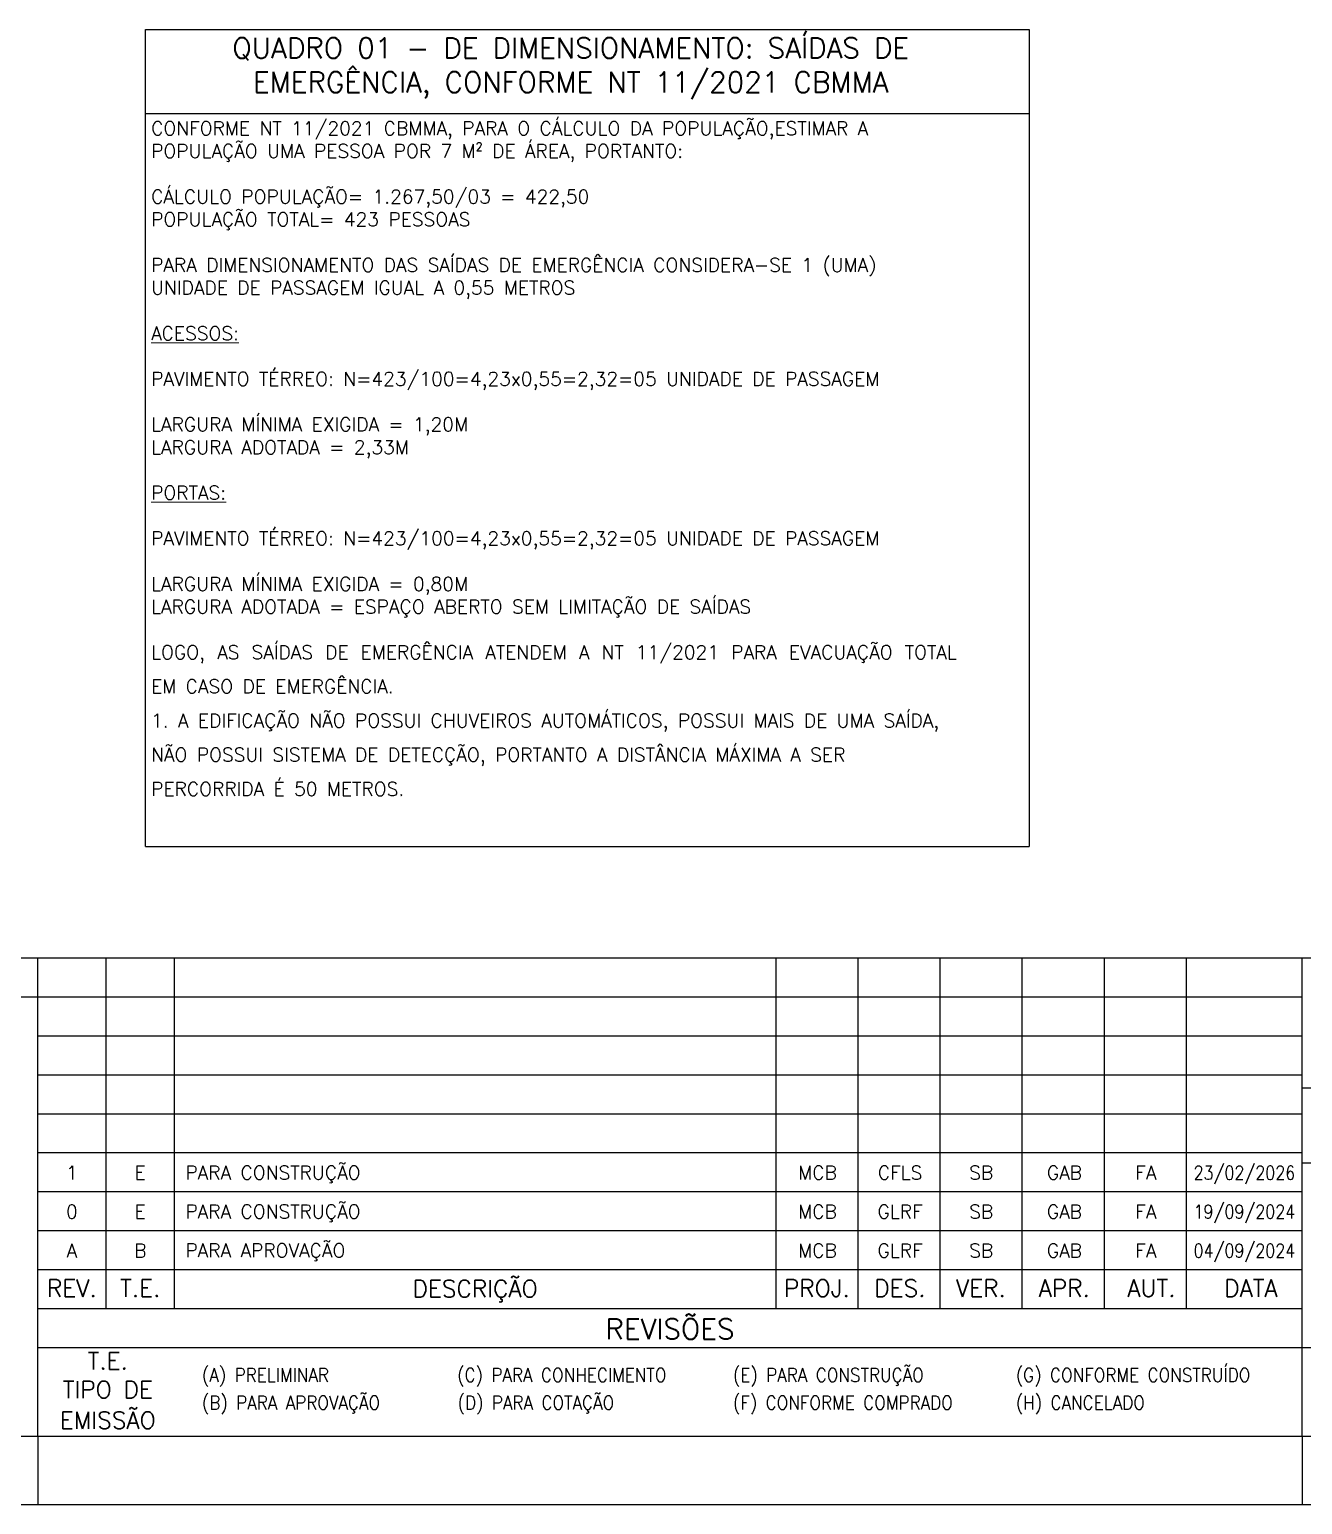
# Model space of a CAD drawing. Header units: metres. Extents: x 341 to 459, y 1341 to 1425.
# Drawn here: x 422.28 to 440.9, y 1341.04 to 1362.63 of the extents above; entities that cross this region are included whole.
import ezdxf
from ezdxf.enums import TextEntityAlignment as Align

# ---------------------------------------------------------------- set-up
doc = ezdxf.new("R2010")
doc.units = ezdxf.units.M
for name, color, linetype in [('FRL2', 2, 'Continuous'), ('FRL3', 3, 'Continuous'), ('FRL4', 4, 'Continuous'), ('FRL5', 5, 'Continuous'), ('FRL6', 6, 'Continuous'), ('FRL7', 7, 'Continuous'), ('FRR100', 4, 'Continuous'), ('FRR120', 5, 'Continuous'), ('FRR175', 1, 'Continuous'), ('FRR80', 3, 'Continuous')]:
    doc.layers.add(name, color=color, linetype=linetype)
doc.layers.add('GR140', color=4, linetype='Continuous', lineweight=30)
doc.layers.add('GR80', color=3, linetype='Continuous', lineweight=20)
doc.styles.add('R100', font='simplex.shx', dxfattribs={"height": 2.5})
doc.styles.add('R120', font='simplex.shx', dxfattribs={"height": 3})
doc.styles.add('R140', font='simplex.shx', dxfattribs={"height": 3.5})
doc.styles.add('R80', font='simplex.shx', dxfattribs={"height": 2})

# ---------------------------------------------------------------- blocks, each defined once
blk = doc.blocks.new('A0')
at = {"layer": 'FRL2'}
for p, q in [((819, 10), (819, 0)), ((1004, 10), (1004, 0))]:
    blk.add_line(p, q, dxfattribs=at)
at = {"layer": 'FRL3', "linetype": 'Continuous'}
for p, q in [((829, 28.7), (829, 80)), ((839, 28.7), (839, 80)), ((927, 80), (927, 28.7)), ((939, 80), (939, 28.7)), ((951, 80), (951, 28.7)), ((963, 80), (963, 28.7)), ((975, 80), (975, 28.7)), ((987, 80), (987, 28.7))]:
    blk.add_line(p, q, dxfattribs=at)
at = {"layer": 'FRL4', "linetype": 'Continuous'}
for p, q in [((25, 74.3), (819, 74.3)), ((819, 34.4), (1004, 34.4)), ((819, 28.7), (1004, 28.7)), ((819, 23), (1004, 23))]:
    blk.add_line(p, q, dxfattribs=at)
at = {"layer": 'FRL5'}
for p, q in [((25, 80), (1179, 80)), ((1004, 80), (1179, 80)), ((1004, 61), (1179, 61)), ((1004, 50), (1179, 50)), ((1004, 23), (1179, 23))]:
    blk.add_line(p, q, dxfattribs=at)
at = {"layer": 'FRL5', "linetype": 'Continuous'}
for p, q in [((819, 10), (819, 80)), ((1004, 10), (1004, 80))]:
    blk.add_line(p, q, dxfattribs=at)
at = {"layer": 'FRL6', "linetype": 'Continuous'}
blk.add_line((25, 10), (1179, 10), dxfattribs=at)
at = {"layer": 'FRL7', "linetype": 'Continuous'}
for p, q in [((819, 74.3), (1004, 74.3)), ((819, 68.6), (1004, 68.6)), ((819, 62.9), (1004, 62.9)), ((819, 57.2), (1004, 57.2)), ((819, 51.5), (1004, 51.5)), ((819, 45.8), (1004, 45.8)), ((819, 40.1), (1004, 40.1)), ((0, 0), (1189, 0))]:
    blk.add_line(p, q, dxfattribs=at)
at = {"layer": 'FRR100', "style": 'R100'}
for s, p in [('REV.', (824, 31.66)), ('T.E.', (834, 31.66)), ('DESCRIÇÃO', (883, 31.55)), ('PROJ.', (933, 31.66)), ('DES.', (945.15, 31.66)), ('VER.', (957, 31.66)), ('APR.', (969.19, 31.66)), ('AUT.', (981.94, 31.66)), ('DATA', (996.5, 31.66)), ('T.E.', (829.26, 21.02)), ('TIPO DE', (829.26, 16.82)), ('EMISSÃO', (829.26, 12.66))]:
    blk.add_text(s, height=2.5, dxfattribs=at).set_placement(p, align=Align.MIDDLE)
at = {"layer": 'FRR120', "style": 'R120'}
blk.add_text('REVISÕES', height=3, dxfattribs=at).set_placement((911.5, 26.08), align=Align.MIDDLE)
for tag, p in [('FASE_DO_PROJETO', (1007, 46.29)), ('ÁREA_E/OU_SUBÁREA', (1007, 40.79)), ('TÍTULO_DO_DESENHO', (1007, 35.29)), ('SUBTÍTULO_1_DO_DESENHO', (1007, 29.79)), ('SUBTÍTULO_2_DO_DESENHO', (1007, 24.29))]:
    blk.add_attdef(tag, p, '', height=3, dxfattribs=at)
at = {"layer": 'FRR120', "style": 'R140', "width": 0.91}
for tag, p in [('ESCALA', (1019, 14.35)), ('REVISÃO', (1171.5, 14.59))]:
    blk.add_attdef(tag, text='', height=3.5, dxfattribs=at).set_placement(p, align=Align.MIDDLE)
for tag, p in [('NÚMERO_DA_CONTRATADA', (1035.72, 12.6)), ('NUMERO_VALE', (1100.89, 12.51))]:
    blk.add_attdef(tag, p, '', height=3.5, dxfattribs=at)
at = {"layer": 'FRR175', "style": 'R120'}
for tag, p in [('CLASSIFICAÇÃO', (1159.83, 67.73)), ('PROJETO', (1064.31, 53.89)), ('N_PROJ_SE', (1141.5, 53.89)), ('N_CONTRATO', (1144.87, 47.4))]:
    blk.add_attdef(tag, text='', height=3, dxfattribs=at).set_placement(p, align=Align.MIDDLE_CENTER)
at = {"layer": 'FRR80', "style": 'R80', "width": 0.9}
for s, p in [('(A) PRELIMINAR', (843.02, 17.95)), ('(C) PARA CONHECIMENTO', (880.36, 17.95)), ('(E) PARA CONSTRUÇÃO', (920.71, 17.95)), ('(G) CONFORME CONSTRUÍDO', (962.08, 17.95)), ('(B) PARA APROVAÇÃO', (843.02, 13.89)), ('(D) PARA COTAÇÃO', (880.43, 13.89)), ('(F) CONFORME COMPRADO', (920.71, 13.89)), ('(H) CANCELADO', (962.08, 13.89))]:
    blk.add_text(s, height=2, dxfattribs=at).set_placement(p)
at = {"layer": 'FRR80', "style": 'R80'}
for tag, p in [('8A_REV', (824, 77.07)), ('EMIS.', (834, 77.07)), ('PROJ.', (933.09, 77.07)), ('DES.', (945.15, 77.07)), ('VER.', (957.04, 77.07)), ('APR.', (969.19, 77.07)), ('AUT.', (981.1, 77.07)), ('7A_REV', (824, 71.37)), ('EMIS.', (834, 71.37)), ('PROJ.', (933.09, 71.37)), ('DES.', (945.15, 71.37)), ('VER.', (957.04, 71.37)), ('APR.', (969.19, 71.37)), ('AUT.', (981.1, 71.37)), ('6A_REV', (824, 65.67)), ('EMIS.', (834, 65.67)), ('PROJ.', (933.09, 65.67)), ('DES.', (945.15, 65.67)), ('VER.', (957.04, 65.67)), ('APR.', (969.19, 65.67)), ('AUT.', (981.1, 65.67)), ('5A_REV', (824, 59.97)), ('EMIS.', (834, 59.97)), ('PROJ.', (933.09, 59.97)), ('DES.', (945.15, 59.97)), ('VER.', (957.04, 59.97)), ('APR.', (969.19, 59.97)), ('AUT.', (981.1, 59.97)), ('4A_REV', (824, 54.27)), ('EMIS.', (834, 54.27)), ('PROJ.', (933.09, 54.27)), ('DES.', (945.15, 54.27)), ('VER.', (957.04, 54.27)), ('APR.', (969.19, 54.27)), ('AUT.', (981.1, 54.27)), ('3A_REV', (824, 48.57)), ('EMIS.', (834, 48.57)), ('PROJ.', (933.09, 48.57)), ('DES.', (945.15, 48.57)), ('VER.', (957.04, 48.57)), ('APR.', (969.19, 48.57)), ('AUT.', (981.1, 48.57)), ('2A_REV', (824, 42.87)), ('EMIS.', (834, 42.87)), ('PROJ.', (933.09, 42.87)), ('DES.', (945.15, 42.87)), ('VER.', (957.04, 42.87)), ('APR.', (969.19, 42.87)), ('AUT.', (981.1, 42.87)), ('1a_REV', (824, 37.17)), ('EMIS.', (834, 37.17)), ('PROJ.', (933.09, 37.17)), ('DES.', (945.15, 37.17)), ('VER.', (957.04, 37.17)), ('APR.', (969.19, 37.17)), ('AUT.', (981.1, 37.17))]:
    blk.add_attdef(tag, text='', height=2, dxfattribs=at).set_placement(p, align=Align.MIDDLE)
for p in [(840.61, 76.08), (840.61, 70.38), (840.61, 64.68), (840.61, 58.98), (840.61, 53.28), (840.61, 47.58), (840.61, 41.88), (840.61, 36.18)]:
    blk.add_attdef('DESCRIÇÃO_DA_REVISÃO', p, '', height=2, dxfattribs=at)
at = {"layer": 'FRR80', "style": 'R80', "width": 0.85}
for p in [(995.53, 76.9), (995.53, 71.2), (995.53, 65.5), (995.53, 59.8), (995.53, 54.1), (995.53, 48.4), (995.53, 42.7), (995.53, 37)]:
    blk.add_attdef('DATA', text='', height=2, dxfattribs=at).set_placement(p, align=Align.MIDDLE)

msp = doc.modelspace()

# ---------------------------------------------------------------- linework, layer by layer
for p, q in [((423.978, 1350.671), (423.978, 1362.626)), ((423.978, 1362.626), (436.907, 1362.626)), ((436.907, 1362.626), (436.907, 1350.671)), ((423.978, 1361.395), (436.907, 1361.395)), ((423.978, 1350.671), (436.907, 1350.671))]:
    msp.add_line(p, q)

# ---------------------------------------------------------------- block references
ref = msp.add_blockref('A0', (340.5, 1341.039), dxfattribs=dict(xscale=0.09999999999999994, yscale=0.09999999999999994, zscale=0.09999999999999994))
ref.add_attrib('1a_REV', 'A', dxfattribs={"layer": 'FRR80', "height": 0.2, "style": 'R80'}).set_placement((422.9, 1344.756), align=Align.MIDDLE)
ref.add_attrib('EMIS.', 'B', dxfattribs={"layer": 'FRR80', "height": 0.2, "style": 'R80'}).set_placement((423.9, 1344.756), align=Align.MIDDLE)
ref.add_attrib('DESCRIÇÃO_DA_REVISÃO', 'PARA APROVAÇÃO', (424.561, 1344.657), dxfattribs={"layer": 'FRR80', "height": 0.2, "style": 'R80'})
ref.add_attrib('PROJ.', 'MCB', dxfattribs={"layer": 'FRR80', "height": 0.2, "style": 'R80'}).set_placement((433.809, 1344.756), align=Align.MIDDLE)
ref.add_attrib('DES.', 'GLRF', dxfattribs={"layer": 'FRR80', "height": 0.2, "style": 'R80'}).set_placement((435.016, 1344.756), align=Align.MIDDLE)
ref.add_attrib('VER.', 'SB', dxfattribs={"layer": 'FRR80', "height": 0.2, "style": 'R80'}).set_placement((436.204, 1344.756), align=Align.MIDDLE)
ref.add_attrib('APR.', 'GAB', dxfattribs={"layer": 'FRR80', "height": 0.2, "style": 'R80'}).set_placement((437.42, 1344.756), align=Align.MIDDLE)
ref.add_attrib('AUT.', 'FA', dxfattribs={"layer": 'FRR80', "height": 0.2, "style": 'R80'}).set_placement((438.611, 1344.756), align=Align.MIDDLE)
ref.add_attrib('DATA', '04/09/2024', dxfattribs={"layer": 'FRR80', "height": 0.2, "style": 'R80', "width": 0.85}).set_placement((440.053, 1344.739), align=Align.MIDDLE)
ref.add_attrib('2A_REV', '0', dxfattribs={"layer": 'FRR80', "height": 0.2, "style": 'R80'}).set_placement((422.9, 1345.326), align=Align.MIDDLE)
ref.add_attrib('EMIS.', 'E', dxfattribs={"layer": 'FRR80', "height": 0.2, "style": 'R80'}).set_placement((423.9, 1345.326), align=Align.MIDDLE)
ref.add_attrib('DESCRIÇÃO_DA_REVISÃO', 'PARA CONSTRUÇÃO', (424.561, 1345.227), dxfattribs={"layer": 'FRR80', "height": 0.2, "style": 'R80'})
ref.add_attrib('PROJ.', 'MCB', dxfattribs={"layer": 'FRR80', "height": 0.2, "style": 'R80'}).set_placement((433.809, 1345.326), align=Align.MIDDLE)
ref.add_attrib('DES.', 'GLRF', dxfattribs={"layer": 'FRR80', "height": 0.2, "style": 'R80'}).set_placement((435.016, 1345.326), align=Align.MIDDLE)
ref.add_attrib('VER.', 'SB', dxfattribs={"layer": 'FRR80', "height": 0.2, "style": 'R80'}).set_placement((436.204, 1345.326), align=Align.MIDDLE)
ref.add_attrib('APR.', 'GAB', dxfattribs={"layer": 'FRR80', "height": 0.2, "style": 'R80'}).set_placement((437.42, 1345.326), align=Align.MIDDLE)
ref.add_attrib('AUT.', 'FA', dxfattribs={"layer": 'FRR80', "height": 0.2, "style": 'R80'}).set_placement((438.611, 1345.326), align=Align.MIDDLE)
ref.add_attrib('DATA', '19/09/2024', dxfattribs={"layer": 'FRR80', "height": 0.2, "style": 'R80', "width": 0.85}).set_placement((440.053, 1345.309), align=Align.MIDDLE)
ref.add_attrib('3A_REV', '1', dxfattribs={"layer": 'FRR80', "height": 0.2, "style": 'R80'}).set_placement((422.9, 1345.896), align=Align.MIDDLE)
ref.add_attrib('EMIS.', 'E', dxfattribs={"layer": 'FRR80', "height": 0.2, "style": 'R80'}).set_placement((423.9, 1345.896), align=Align.MIDDLE)
ref.add_attrib('DESCRIÇÃO_DA_REVISÃO', 'PARA CONSTRUÇÃO', (424.561, 1345.797), dxfattribs={"layer": 'FRR80', "height": 0.2, "style": 'R80'})
ref.add_attrib('PROJ.', 'MCB', dxfattribs={"layer": 'FRR80', "height": 0.2, "style": 'R80'}).set_placement((433.809, 1345.896), align=Align.MIDDLE)
ref.add_attrib('DES.', 'CFLS', dxfattribs={"layer": 'FRR80', "height": 0.2, "style": 'R80'}).set_placement((435.016, 1345.896), align=Align.MIDDLE)
ref.add_attrib('VER.', 'SB', dxfattribs={"layer": 'FRR80', "height": 0.2, "style": 'R80'}).set_placement((436.204, 1345.896), align=Align.MIDDLE)
ref.add_attrib('APR.', 'GAB', dxfattribs={"layer": 'FRR80', "height": 0.2, "style": 'R80'}).set_placement((437.42, 1345.896), align=Align.MIDDLE)
ref.add_attrib('AUT.', 'FA', dxfattribs={"layer": 'FRR80', "height": 0.2, "style": 'R80'}).set_placement((438.611, 1345.896), align=Align.MIDDLE)
ref.add_attrib('DATA', '23/02/2026', dxfattribs={"layer": 'FRR80', "height": 0.2, "style": 'R80', "width": 0.85}).set_placement((440.053, 1345.879), align=Align.MIDDLE)

# ---------------------------------------------------------------- texts
at = {"layer": 'GR140', "insert": (430.198, 1362.506), "char_height": 0.3, "width": 12.00421, "attachment_point": 2, "style": 'R80'}
msp.add_mtext('QUADRO 01 - DE DIMENSIONAMENTO: SAÍDAS DE EMERGÊNCIA, CONFORME NT 11/2021 CBMMA', dxfattribs=at)
at = {"layer": 'GR80', "insert": (424.059, 1361.281, -0.001), "char_height": 0.2, "width": 12.77192, "attachment_point": 1, "style": 'R80'}
msp.add_mtext('CONFORME NT 11/2021 CBMMA, PARA O CÁLCULO DA POPULAÇÃO,ESTIMAR A POPULAÇÃO UMA PESSOA POR 7 M² DE ÁREA, PORTANTO: \\P\\PCÁLCULO POPULAÇÃO= 1.267,50/03 = 422,50\\PPOPULAÇÃO TOTAL= 423 PESSOAS\\P     \\PPARA DIMENSIONAMENTO DAS SAÍDAS DE EMERGÊNCIA CONSIDERA-SE 1 (UMA) UNIDADE DE PASSAGEM IGUAL A 0,55 METROS\\P\\P{\\LACESSOS:\\P\\fArial|b0|i0|c0|p34;\\P}PAVIMENTO TÉRREO: N=423/100=4,23x0,55=2,32=05 UNIDADE DE PASSAGEM\\P\\PLARGURA MÍNIMA EXIGIDA = 1,20M \\PLARGURA ADOTADA = 2,33M\\P\\P{\\LPORTAS:\\P\\P}PAVIMENTO TÉRREO: N=423/100=4,23x0,55=2,32=05 UNIDADE DE PASSAGEM\\P\\PLARGURA MÍNIMA EXIGIDA = 0,80M\\PLARGURA ADOTADA = ESPAÇO ABERTO SEM LIMITAÇÃO DE SAÍDAS\\P\\P\\pxa0.83333,sm1.5,qj;LOGO, AS SAÍDAS DE EMERGÊNCIA ATENDEM A NT 11/2021 PARA EVACUAÇÃO TOTAL EM CASO DE EMERGÊNCIA.\\P\\pa0.25,s*,q*;1. A EDIFICAÇÃO NÃO POSSUI CHUVEIROS AUTOMÁTICOS, POSSUI MAIS DE UMA SAÍDA, NÃO POSSUI SISTEMA DE DETECÇÃO, PORTANTO A DISTÂNCIA MÁXIMA A SER  PERCORRIDA É 50 METROS.', dxfattribs=at)

doc.saveas('drawing.dxf')
